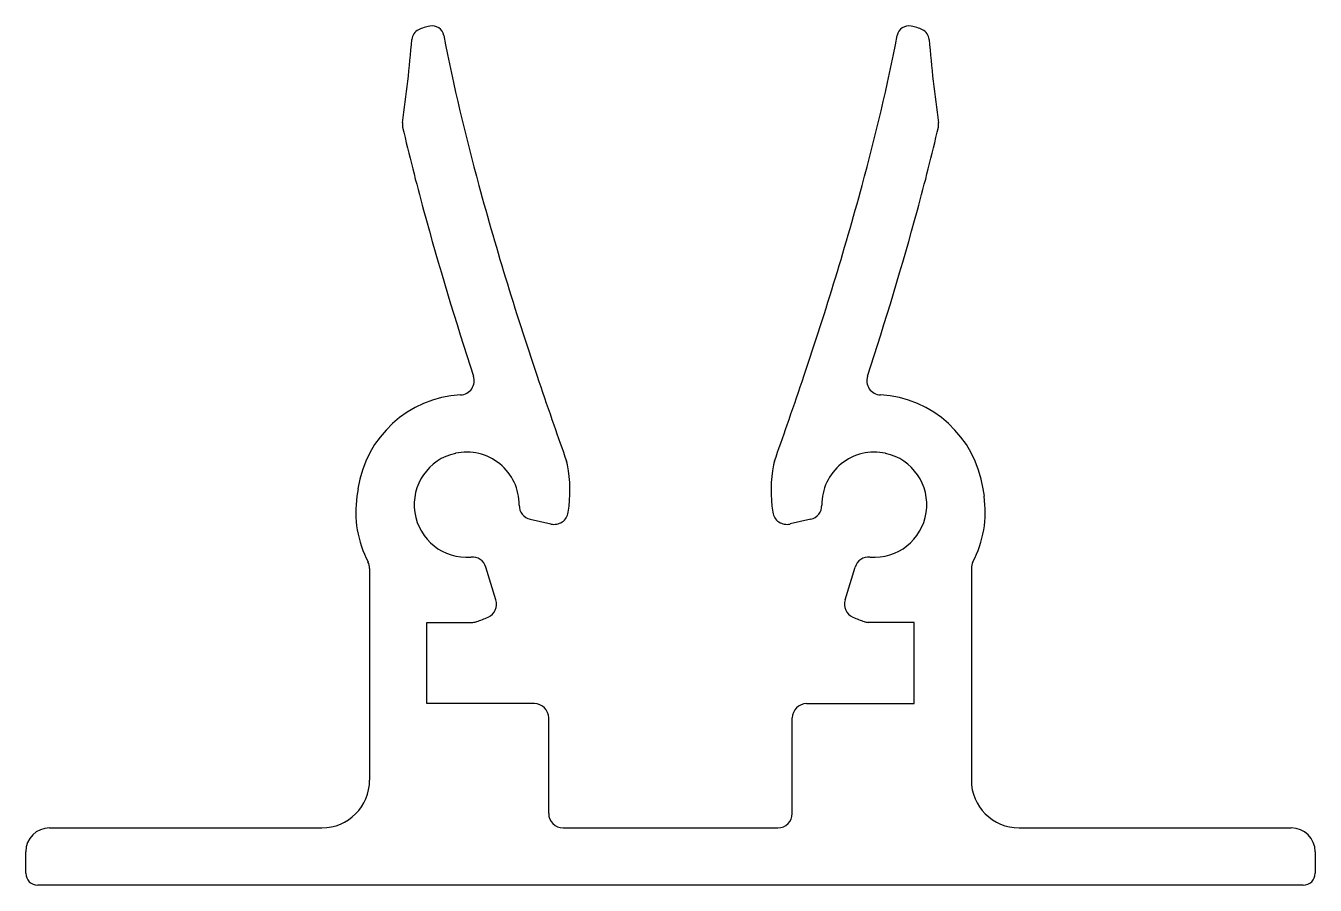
# Model space of a CAD drawing. Extents: x 368.9 to 395.9, y 599.3 to 617.3.
import ezdxf

# ---------------------------------------------------------------- set-up
doc = ezdxf.new("R2010")
doc.units = 0
doc.layers.get('0').update_dxf_attribs({"linetype": 'CONTINUOUS'})

msp = doc.modelspace()

# ---------------------------------------------------------------- linework, layer by layer
for p, q in [((375.883, 607.594), (375.86, 607.438)), ((388.97, 607.594), (388.993, 607.438)), ((379.491, 606.955), (379.923, 606.857)), ((385.362, 606.955), (384.93, 606.857)), ((376.126, 605.924), (376.126, 601.499)), ((378.771, 605.27), (378.56, 605.954)), ((386.082, 605.27), (386.293, 605.954)), ((388.726, 605.924), (388.726, 601.499)), ((377.326, 603.099), (377.326, 604.799)), ((377.326, 604.799), (378.286, 604.799)), ((387.526, 604.799), (386.567, 604.799)), ((387.526, 603.099), (387.526, 604.799)), ((379.576, 603.099), (377.326, 603.099)), ((385.276, 603.099), (387.526, 603.099)), ((379.876, 600.799), (379.876, 602.799)), ((384.976, 600.799), (384.976, 602.799)), ((369.426, 600.499), (375.126, 600.499)), ((380.176, 600.499), (384.676, 600.499)), ((389.726, 600.499), (395.426, 600.499)), ((368.926, 599.549), (368.926, 599.999)), ((395.926, 599.999), (395.926, 599.549)), ((395.676, 599.299), (369.176, 599.299))]:
    msp.add_line(p, q)
for centre, radius, start, end in [((377.582, 616.296), 1, 101.3883, 115.4829), ((377.434, 617.031), 0.25, 11.0229, 101.3883), ((387.419, 617.031), 0.25, 78.6117, 168.9771), ((387.271, 616.296), 1, 64.5171, 78.6117), ((348.123, 619.376), 28.986, 351.8248, 355.2839), ((377.259, 616.973), 0.25, 115.4829, 175.2839), ((419.873, 625.298), 42.987, 191.0229, 195.3205), ((344.98, 625.298), 42.987, 344.6795, 348.9771), ((387.594, 616.973), 0.25, 4.7161, 64.5171), ((416.73, 619.376), 28.986, 184.7161, 188.1752), ((377.061, 615.219), 0.25, 171.8248, 192.9934), ((419.873, 625.098), 44.187, 192.9934, 195.3205), ((344.98, 625.098), 44.187, 344.6795, 347.0066), ((387.792, 615.219), 0.25, 347.0066, 8.1752), ((447.673, 632.914), 71.811, 195.3205, 198.74082), ((317.18, 632.914), 71.811, 341.25918, 344.6795), ((447.673, 632.714), 73.011, 195.32051, 198.16651), ((317.18, 632.714), 73.011, 341.83349, 344.67949), ((378.016, 609.857), 0.3, 273.1354, 18.1665), ((386.837, 609.857), 0.3, 161.8335, 266.8646), ((492.016, 647.958), 118.636, 198.74078, 199.20551), ((272.837, 647.958), 118.636, 340.79449, 341.25922), ((378.158, 607.261), 2.3, 93.1354, 171.6768), ((386.695, 607.261), 2.3, 8.3232, 86.8646), ((555.278, 670.002), 185.629, 199.20737, 199.45711), ((209.575, 670.002), 185.629, 340.54289, 340.79263), ((378.159, 607.261), 1.1, 102.3602, 274.6896), ((378.158, 607.261), 1.1, 359.4712, 102.3174), ((386.695, 607.261), 1.1, 77.6826, 180.5288), ((386.694, 607.261), 1.1, 265.3104, 77.6398), ((379.779, 608.002), 0.5, 10.8226, 19.4571), ((377.425, 607.552), 2.896, 351.0763, 10.8226), ((387.428, 607.552), 2.896, 169.1774, 188.9237), ((385.074, 608.002), 0.5, 160.5429, 169.1774), ((378.104, 607.11), 2.268, 171.6768, 207.5136), ((379.558, 607.248), 0.3, 179.4712, 257.0975), ((385.295, 607.248), 0.3, 282.9025, 0.5288), ((386.749, 607.11), 2.268, 332.4864, 8.3232), ((379.99, 607.149), 0.3, 257.0974, 351.0763), ((384.863, 607.149), 0.3, 188.9237, 282.9026), ((378.274, 605.866), 0.3, 17.0976, 94.6896), ((386.579, 605.866), 0.3, 85.3104, 162.9024), ((375.826, 605.924), 0.3, 0, 27.5136), ((389.026, 605.924), 0.3, 152.4864, 180), ((378.484, 605.181), 0.3, 294.0792, 17.0974), ((386.369, 605.181), 0.3, 162.9026, 245.9208), ((378.286, 605.049), 0.25, 269.9999, 288.9818), ((377.425, 607.552), 2.896, 288.9818, 294.0793), ((387.428, 607.552), 2.896, 245.9207, 251.0182), ((386.567, 605.049), 0.25, 251.0182, 270.0001), ((379.576, 602.799), 0.3, 0, 90), ((385.276, 602.799), 0.3, 90, 180), ((375.126, 601.499), 1, 270, 0), ((389.726, 601.499), 1, 180, 270), ((380.176, 600.799), 0.3, 180, 270), ((384.676, 600.799), 0.3, 270, 0), ((369.426, 599.999), 0.5, 90, 180), ((395.426, 599.999), 0.5, 0, 90), ((369.176, 599.549), 0.25, 180, 270), ((395.676, 599.549), 0.25, 270, 0)]:
    msp.add_arc(centre, radius, start, end)

doc.saveas('drawing.dxf')
